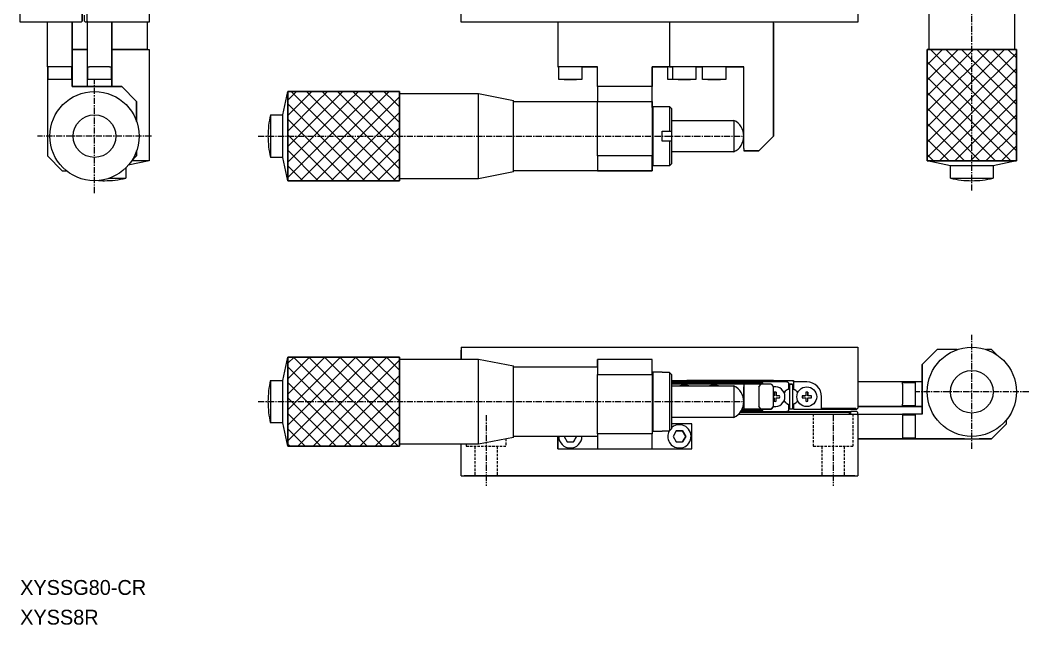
# Model space of a CAD drawing. Extents: x 934 to 1360, y 22 to 305.
# Drawn here: x 936.1 to 1139.6, y 22.3 to 144.3 of the extents above; entities that cross this region are included whole.
import ezdxf

# ---------------------------------------------------------------- set-up
doc = ezdxf.new("R2010")
doc.units = 0
doc.linetypes.add('CENTER', pattern=[2, 1.25, -0.25, 0.25, -0.25])
doc.linetypes.add('DASHED', pattern=[0.75, 0.5, -0.25])
doc.layers.get('0').update_dxf_attribs({"linetype": 'CONTINUOUS'})
for name, color, linetype in [('1', 7, 'CONTINUOUS'), ('2', 7, 'CONTINUOUS'), ('CENTER', 1, 'CENTER')]:
    doc.layers.add(name, color=color, linetype=linetype)

msp = doc.modelspace()

# ---------------------------------------------------------------- linework, layer by layer
at = {"color": 3, "linetype": 'CONTINUOUS'}
for p, q in [((1122.17, 138.4), (1119.07, 135.3)), ((1125.3, 138.4), (1119.07, 132.17)), ((1128.42, 138.4), (1119.07, 129.05)), ((1119.07, 138.4), (1137.07, 138.4)), ((1119.07, 115.9), (1119.07, 138.4)), ((1130.32, 127.8), (1119.72, 138.4)), ((1131.55, 138.4), (1120.95, 127.8)), ((1133.45, 127.8), (1122.85, 138.4)), ((1134.67, 138.4), (1124.07, 127.8)), ((1136.57, 127.8), (1125.97, 138.4)), ((1137.07, 130.42), (1129.1, 138.4)), ((1137.07, 133.55), (1132.22, 138.4)), ((1137.07, 136.67), (1135.35, 138.4)), ((1137.07, 138.4), (1137.07, 115.9)), ((1137.07, 137.67), (1127.2, 127.8)), ((1127.2, 127.8), (1119.07, 135.92)), ((1137.07, 134.55), (1130.32, 127.8)), ((1124.07, 127.8), (1119.07, 132.8)), ((1137.07, 131.42), (1133.45, 127.8)), ((991.8, 129.9), (990.07, 128.17)), ((990.07, 129.9), (1012.57, 129.9)), ((992.82, 127.8), (990.72, 129.9)), ((994.92, 129.9), (992.82, 127.8)), ((995.95, 127.8), (993.85, 129.9)), ((998.05, 129.9), (995.95, 127.8)), ((999.07, 127.8), (996.97, 129.9)), ((1001.17, 129.9), (999.07, 127.8)), ((1002.2, 127.8), (1000.1, 129.9)), ((1004.3, 129.9), (1002.2, 127.8)), ((1005.32, 127.8), (1003.22, 129.9)), ((1007.42, 129.9), (1005.32, 127.8)), ((1008.45, 127.8), (1006.35, 129.9)), ((1010.55, 129.9), (1008.45, 127.8)), ((1011.57, 127.8), (1009.47, 129.9)), ((1012.57, 128.8), (1011.57, 127.8)), ((1012.57, 129.9), (1012.57, 111.9)), ((1120.95, 127.8), (1119.07, 129.67)), ((1137.07, 128.3), (1136.57, 127.8)), ((992.82, 127.8), (990.07, 125.05)), ((995.95, 127.8), (990.07, 121.92)), ((999.07, 127.8), (990.07, 118.8)), ((1002.2, 127.8), (990.07, 115.67)), ((1005.32, 127.8), (990.07, 112.55)), ((1005.6, 111.9), (990.07, 127.42)), ((1008.45, 127.8), (992.55, 111.9)), ((1008.72, 111.9), (992.82, 127.8)), ((1011.57, 127.8), (995.67, 111.9)), ((1011.85, 111.9), (995.95, 127.8)), ((1012.57, 114.3), (999.07, 127.8)), ((1012.57, 117.42), (1002.2, 127.8)), ((1012.57, 120.55), (1005.32, 127.8)), ((1012.57, 123.67), (1008.45, 127.8)), ((1012.57, 126.8), (1011.57, 127.8)), ((1120.95, 127.8), (1119.07, 125.92)), ((1124.07, 127.8), (1119.07, 122.8)), ((1127.2, 127.8), (1119.07, 119.67)), ((1130.32, 127.8), (1119.07, 116.55)), ((1129.72, 115.9), (1119.07, 126.55)), ((1132.85, 115.9), (1120.95, 127.8)), ((1133.45, 127.8), (1121.55, 115.9)), ((1135.97, 115.9), (1124.07, 127.8)), ((1136.57, 127.8), (1124.67, 115.9)), ((1137.07, 117.92), (1127.2, 127.8)), ((1137.07, 121.05), (1130.32, 127.8)), ((1137.07, 124.17), (1133.45, 127.8)), ((1137.07, 127.3), (1136.57, 127.8)), ((1002.47, 111.9), (990.07, 124.3)), ((1012.57, 125.67), (998.8, 111.9)), ((1137.07, 125.17), (1127.8, 115.9)), ((1012.57, 122.55), (1001.92, 111.9)), ((1126.6, 115.9), (1119.07, 123.42)), ((999.35, 111.9), (990.07, 121.17)), ((990.07, 111.9), (990.07, 120.9)), ((1123.47, 115.9), (1119.07, 120.3)), ((1137.07, 122.05), (1130.92, 115.9)), ((996.22, 111.9), (990.07, 118.05)), ((1012.57, 119.42), (1005.05, 111.9)), ((1137.07, 118.92), (1134.05, 115.9)), ((1012.57, 116.3), (1008.17, 111.9)), ((1120.35, 115.9), (1119.07, 117.17)), ((993.1, 111.9), (990.07, 114.92)), ((1137.07, 115.9), (1128.07, 115.9)), ((1012.57, 113.17), (1011.3, 111.9)), ((1012.57, 111.9), (990.07, 111.9)), ((991.32, 76.3), (990.07, 75.05)), ((994.45, 76.3), (990.07, 71.92)), ((997.57, 76.3), (990.07, 68.8)), ((1000.7, 76.3), (990.07, 65.67)), ((1003.82, 76.3), (990.07, 62.55)), ((1006.95, 76.3), (990.07, 59.42)), ((990.07, 58.3), (990.07, 76.3)), ((990.07, 76.3), (1012.57, 76.3)), ((1009.2, 58.3), (991.2, 76.3)), ((1010.07, 76.3), (992.07, 58.3)), ((1012.32, 58.3), (994.32, 76.3)), ((1012.57, 75.67), (995.2, 58.3)), ((1012.57, 61.17), (997.45, 76.3)), ((1012.57, 64.3), (1000.57, 76.3)), ((1012.57, 67.42), (1003.7, 76.3)), ((1012.57, 70.55), (1006.82, 76.3)), ((1012.57, 73.67), (1009.95, 76.3)), ((1012.57, 76.3), (1012.57, 67.3)), ((1006.07, 58.3), (990.07, 74.3)), ((1012.57, 72.55), (998.32, 58.3)), ((1002.95, 58.3), (990.07, 71.17)), ((1012.57, 69.42), (1001.45, 58.3)), ((999.82, 58.3), (990.07, 68.05)), ((1012.57, 66.3), (1004.57, 58.3)), ((996.7, 58.3), (990.07, 64.92)), ((1012.57, 63.17), (1007.7, 58.3)), ((993.57, 58.3), (990.07, 61.8)), ((1012.57, 60.05), (1010.82, 58.3)), ((990.45, 58.3), (990.07, 58.67)), ((1012.57, 58.3), (990.07, 58.3))]:
    msp.add_line(p, q, dxfattribs=at)
at = {"color": 3, "linetype": 'DASHED'}
for p, q in [((1096.07, 64.8), (1096.07, 58.3)), ((1104.07, 64.8), (1104.07, 58.3)), ((1034.07, 59.8), (1034.07, 58.3)), ((1026.07, 58.7), (1026.07, 58.3)), ((1026.07, 58.3), (1034.07, 58.3)), ((1027.82, 58.3), (1027.82, 52.3)), ((1032.32, 58.3), (1032.32, 52.3)), ((1096.07, 58.3), (1104.07, 58.3)), ((1097.82, 58.3), (1097.82, 52.3)), ((1102.32, 58.3), (1102.32, 52.3))]:
    msp.add_line(p, q, dxfattribs=at)
at = {"layer": '1', "color": 7, "linetype": 'CONTINUOUS'}
for p, q in [((962.07, 223.9), (962.07, 143.9)), ((1025.07, 143.9), (1025.07, 223.9)), ((1105.07, 223.9), (1105.07, 143.9)), ((949.57, 144.2), (949.57, 164.9)), ((936.07, 143.9), (936.07, 159)), ((1119.47, 138.4), (1119.47, 154.4)), ((1136.67, 154.4), (1136.67, 138.4)), ((948.57, 151.2), (948.57, 144.2)), ((948.57, 144.2), (948.57, 151.2)), ((949.07, 144.1), (949.07, 145.3)), ((948.37, 143.9), (936.07, 143.9)), ((941.57, 134.9), (941.57, 143.9)), ((946.57, 143.9), (946.57, 134.9)), ((946.57, 134.9), (946.57, 143.9)), ((948.57, 144.1), (948.37, 143.9)), ((948.37, 143.9), (948.57, 144.1)), ((948.57, 144.2), (948.57, 144.1)), ((948.57, 144.1), (948.57, 144.2)), ((949.27, 143.9), (949.07, 144.1)), ((949.77, 143.9), (949.27, 143.9)), ((949.57, 144.1), (949.57, 144.2)), ((949.77, 143.9), (949.57, 144.1)), ((949.57, 143.9), (949.57, 134.9)), ((962.07, 143.9), (949.77, 143.9)), ((954.57, 134.9), (954.57, 143.9)), ((954.57, 143.9), (954.57, 134.9)), ((961.67, 144), (961.67, 138.4)), ((1105.07, 143.9), (1025.07, 143.9)), ((1044.57, 143.9), (1044.57, 134.9)), ((1067.07, 143.9), (1067.07, 134.9)), ((1088.07, 120.9), (1088.07, 143.9)), ((1088.07, 143.72), (1088.07, 120.9)), ((946.57, 138.4), (949.57, 138.4)), ((949.57, 138.4), (946.57, 138.4)), ((954.57, 138.4), (962.07, 138.4)), ((961.67, 138.4), (954.57, 138.4)), ((961.67, 138.4), (962.07, 138.4)), ((962.07, 138.4), (962.07, 115.9)), ((946.57, 134.9), (941.57, 134.9)), ((941.57, 134.9), (941.57, 116.9)), ((941.72, 132.3), (941.72, 134.9)), ((946.42, 134.9), (946.42, 132.3)), ((946.57, 134.9), (946.57, 130.9)), ((946.57, 130.9), (946.57, 134.9)), ((949.57, 134.9), (950.07, 134.9)), ((949.57, 134.9), (949.57, 130.9)), ((949.72, 132.3), (949.72, 134.9)), ((954.07, 134.9), (950.07, 134.9)), ((954.07, 134.9), (954.57, 134.9)), ((954.42, 134.9), (954.42, 132.3)), ((954.57, 134.9), (954.57, 130.9)), ((954.57, 130.9), (954.57, 134.9)), ((1052.57, 134.9), (1044.57, 134.9)), ((1044.57, 134.9), (1044.72, 134.9)), ((1044.72, 132.3), (1044.72, 134.9)), ((1049.42, 134.9), (1052.57, 134.9)), ((1049.42, 134.9), (1049.42, 132.3)), ((1052.57, 130.9), (1052.57, 134.9)), ((1063.57, 130.9), (1063.57, 134.9)), ((1063.57, 134.9), (1063.57, 130.9)), ((1067.07, 134.9), (1063.57, 134.9)), ((1063.57, 134.9), (1066.72, 134.9)), ((1066.72, 132.3), (1066.72, 134.9)), ((1067.57, 134.9), (1067.07, 134.9)), ((1067.07, 134.9), (1067.57, 134.9)), ((1082.07, 134.9), (1067.57, 134.9)), ((1067.57, 134.9), (1067.72, 134.9)), ((1067.72, 132.3), (1067.72, 134.9)), ((1072.42, 134.9), (1073.72, 134.9)), ((1072.42, 134.9), (1072.42, 132.3)), ((1073.72, 132.3), (1073.72, 134.9)), ((1078.42, 134.9), (1082.07, 134.9)), ((1078.42, 134.9), (1078.42, 132.3)), ((1082.07, 118.4), (1082.07, 134.9)), ((946.42, 132.3), (941.72, 132.3)), ((954.42, 132.3), (949.72, 132.3)), ((1047.07, 132.3), (1044.72, 132.3)), ((1049.42, 132.3), (1044.72, 132.3)), ((1046.44, 132.3), (1045.8, 132.3)), ((1045.8, 132.3), (1046.44, 132.3)), ((1047.71, 132.3), (1046.44, 132.3)), ((1046.44, 132.3), (1047.71, 132.3)), ((1049.42, 132.3), (1047.07, 132.3)), ((1048.34, 132.3), (1047.71, 132.3)), ((1047.71, 132.3), (1048.34, 132.3)), ((1067.72, 132.3), (1066.72, 132.3)), ((1067.72, 132.3), (1066.72, 132.3)), ((1070.07, 132.3), (1067.72, 132.3)), ((1072.42, 132.3), (1067.72, 132.3)), ((1069.44, 132.3), (1068.8, 132.3)), ((1068.8, 132.3), (1069.44, 132.3)), ((1070.71, 132.3), (1069.44, 132.3)), ((1069.44, 132.3), (1070.71, 132.3)), ((1072.42, 132.3), (1070.07, 132.3)), ((1071.34, 132.3), (1070.71, 132.3)), ((1070.71, 132.3), (1071.34, 132.3)), ((1076.07, 132.3), (1073.72, 132.3)), ((1078.42, 132.3), (1073.72, 132.3)), ((1075.44, 132.3), (1074.8, 132.3)), ((1074.8, 132.3), (1075.44, 132.3)), ((1076.71, 132.3), (1075.44, 132.3)), ((1075.44, 132.3), (1076.71, 132.3)), ((1078.42, 132.3), (1076.07, 132.3)), ((1077.34, 132.3), (1076.71, 132.3)), ((1076.71, 132.3), (1077.34, 132.3)), ((956.57, 130.9), (946.57, 130.9)), ((946.57, 130.9), (956.57, 130.9)), ((956.57, 130.9), (959.57, 127.9)), ((959.57, 127.9), (956.57, 130.9)), ((1063.57, 130.9), (1052.57, 130.9)), ((1052.57, 130.9), (1052.57, 127.9)), ((1063.57, 126.7), (1063.57, 130.9)), ((1063.57, 127.9), (1063.57, 130.9)), ((989.07, 125.2), (990.07, 129.9)), ((990.07, 120.9), (990.07, 129.9)), ((1012.57, 129.9), (1012.57, 129.5)), ((1012.57, 112.3), (1012.57, 129.5)), ((1012.57, 129.5), (1028.57, 129.5)), ((1028.57, 112.3), (1028.57, 129.5)), ((1028.57, 129.5), (1035.57, 128.1)), ((959.57, 123.86), (959.57, 127.9)), ((959.57, 127.9), (959.57, 123.86)), ((1035.57, 127.9), (1035.57, 128.1)), ((1035.57, 113.7), (1035.57, 128.1)), ((1035.57, 113.9), (1035.57, 127.9)), ((1035.57, 127.9), (1052.57, 127.9)), ((1052.57, 127.9), (1063.57, 127.9)), ((1052.57, 116.9), (1052.57, 127.9)), ((1063.57, 127.9), (1063.57, 116.9)), ((1063.57, 126.7), (1063.77, 126.9)), ((1063.77, 114.9), (1063.77, 126.9)), ((1063.77, 126.9), (1067.07, 126.9)), ((1067.07, 126.9), (1067.07, 121.9)), ((1067.07, 126.9), (1067.57, 126.4)), ((1067.57, 125.65), (1067.57, 126.4)), ((1067.57, 121.9), (1067.57, 126.4)), ((986.57, 125.2), (986.57, 116.6)), ((986.57, 125.2), (989.07, 125.2)), ((989.07, 120.9), (989.07, 125.2)), ((1067.57, 124.07), (1080.07, 124.07)), ((1080.07, 124.07), (1080.07, 120.9)), ((989.07, 116.6), (989.07, 120.9)), ((1065.57, 119.9), (1065.57, 121.9)), ((1065.57, 121.9), (1067.07, 121.9)), ((1067.07, 121.9), (1067.57, 121.9)), ((1067.57, 119.97), (1067.57, 121.89)), ((1080.07, 120.9), (1080.07, 117.72)), ((1085.57, 118.4), (1087.57, 120.4)), ((1087.57, 120.4), (1085.57, 118.4)), ((1088.07, 120.9), (1087.57, 120.4)), ((1087.57, 120.4), (1088.07, 120.9)), ((1067.07, 119.9), (1065.57, 119.9)), ((1067.07, 119.9), (1067.07, 114.9)), ((1067.57, 119.9), (1067.07, 119.9)), ((1067.57, 119.9), (1067.57, 119.97)), ((1067.57, 115.4), (1067.57, 119.9)), ((1082.07, 118.4), (1082.07, 117.9)), ((1085.57, 118.4), (1085.07, 117.9)), ((1085.07, 117.9), (1085.57, 118.4)), ((944.57, 113.9), (941.57, 116.9)), ((959.57, 116.9), (958.52, 115.85)), ((958.52, 115.85), (959.57, 116.9)), ((959.57, 116.9), (959.57, 117.94)), ((959.57, 117.94), (959.57, 116.9)), ((989.07, 116.6), (986.57, 116.6)), ((990.07, 111.9), (989.07, 116.6)), ((1063.57, 116.9), (1052.57, 116.9)), ((1052.57, 116.9), (1052.57, 113.9)), ((1063.57, 113.9), (1063.57, 116.9)), ((1080.07, 117.72), (1067.57, 117.72)), ((1067.57, 115.4), (1067.57, 116.15)), ((1082.07, 117.9), (1085.07, 117.9)), ((1085.07, 117.9), (1082.07, 117.9)), ((957.37, 114.47), (957.37, 112.4)), ((962.07, 115.9), (957.87, 115.01)), ((962.07, 115.9), (958.56, 115.9)), ((1063.57, 115.1), (1063.57, 113.9)), ((1063.77, 114.9), (1063.57, 115.1)), ((1067.07, 114.9), (1063.77, 114.9)), ((1067.57, 115.4), (1067.07, 114.9)), ((1128.07, 115.9), (1119.07, 115.9)), ((1123.77, 114.9), (1119.07, 115.9)), ((1128.07, 114.9), (1123.77, 114.9)), ((1123.77, 112.4), (1123.77, 114.9)), ((1132.37, 114.9), (1128.07, 114.9)), ((1137.07, 115.9), (1132.37, 114.9)), ((1132.37, 114.9), (1132.37, 112.4)), ((944.57, 113.9), (945.42, 113.9)), ((954.03, 112.4), (957.37, 112.4)), ((1012.57, 112.3), (1012.57, 111.9)), ((1028.57, 112.3), (1012.57, 112.3)), ((1035.57, 113.7), (1028.57, 112.3)), ((1035.57, 113.7), (1035.57, 113.9)), ((1052.57, 113.9), (1035.57, 113.9)), ((1052.57, 113.9), (1063.57, 113.9)), ((1063.57, 113.9), (1052.57, 113.9)), ((1123.77, 112.4), (1132.37, 112.4)), ((1025.07, 78.3), (1105.07, 78.3)), ((1025.07, 78.3), (1025.07, 75.9)), ((1025.07, 75.9), (1025.07, 77.7)), ((1105.07, 78.3), (1105.07, 66)), ((1118.07, 74.8), (1121.07, 77.8)), ((1125.11, 77.8), (1121.07, 77.8)), ((1132.07, 77.8), (1131.03, 77.8)), ((1132.07, 77.8), (1133.12, 76.75)), ((989.07, 71.6), (990.07, 76.3)), ((1012.57, 75.9), (1028.57, 75.9)), ((1028.57, 58.7), (1028.57, 75.9)), ((1028.57, 75.9), (1035.57, 74.5)), ((1052.57, 75.8), (1052.57, 72.8)), ((1052.57, 74.3), (1052.57, 75.8)), ((1063.57, 75.8), (1052.57, 75.8)), ((1063.57, 72.8), (1063.57, 75.8)), ((1035.57, 60.1), (1035.57, 74.5)), ((1035.57, 74.3), (1052.57, 74.3)), ((1063.57, 73.1), (1063.77, 73.3)), ((1063.77, 61.3), (1063.77, 73.3)), ((1063.77, 73.3), (1065.57, 73.3)), ((1065.57, 73.22), (1065.57, 73.3)), ((1118.07, 74.8), (1118.07, 64.8)), ((1118.07, 64.8), (1118.07, 74.8)), ((986.57, 71.6), (986.57, 63)), ((986.57, 71.6), (989.07, 71.6)), ((989.07, 63), (989.07, 71.6)), ((1052.57, 67.3), (1052.57, 72.8)), ((1052.57, 72.8), (1063.57, 72.8)), ((1063.57, 72.8), (1063.57, 60.8)), ((1067.07, 73.22), (1065.57, 73.22)), ((1067.07, 73.22), (1067.07, 61.38)), ((1067.57, 72.71), (1067.07, 73.22)), ((1067.57, 61.89), (1067.57, 72.71)), ((1067.57, 71.6), (1092.07, 71.6)), ((1067.57, 71.3), (1085.87, 71.3)), ((1088.07, 71.6), (1070.57, 71.6)), ((1070.57, 71.6), (1070.57, 71.3)), ((1085.87, 71.1), (1085.87, 71.3)), ((1090.77, 71.3), (1085.87, 71.3)), ((1090.77, 71.3), (1090.87, 71.3)), ((1090.87, 71.3), (1091.07, 71.1)), ((1092.07, 71.6), (1092.07, 71.3)), ((1092.07, 71.3), (1092.07, 71.6)), ((1094.77, 71.3), (1092.07, 71.3)), ((1092.07, 71.3), (1092.07, 69.84)), ((1092.07, 71.3), (1092.07, 69.84)), ((1094.77, 71.3), (1092.07, 71.3)), ((1114.07, 71.3), (1105.07, 71.3)), ((1114.07, 70.8), (1114.07, 71.3)), ((1118.07, 71.3), (1114.07, 71.3)), ((1085.87, 71.1), (1067.57, 71.1)), ((1082.07, 70.8), (1067.57, 70.8)), ((1067.57, 70.47), (1080.07, 70.47)), ((1080.07, 70.47), (1080.07, 64.12)), ((1082.07, 70.8), (1082.07, 67.3)), ((1082.07, 70.8), (1082.07, 70.3)), ((1085.57, 70.8), (1082.07, 70.8)), ((1082.07, 66.3), (1082.07, 70.3)), ((1085.07, 70.3), (1085.57, 70.8)), ((1085.07, 70.3), (1085.07, 66.3)), ((1087.57, 70.8), (1085.57, 70.8)), ((1085.87, 71.1), (1085.87, 70.8)), ((1087.57, 70.8), (1088.07, 70.3)), ((1088.07, 66.3), (1088.07, 70.3)), ((1088.17, 69.23), (1088.17, 68.5)), ((1088.57, 68.5), (1088.57, 69.23)), ((1088.57, 69.23), (1088.57, 68.69)), ((1091.07, 69.84), (1090.78, 69.67)), ((1090.78, 69.67), (1091.07, 69.84)), ((1091.07, 71.1), (1091.07, 69.84)), ((1091.27, 70.8), (1091.27, 69.86)), ((1091.27, 70.8), (1091.27, 65.8)), ((1091.27, 70.8), (1091.87, 70.8)), ((1091.87, 70.8), (1091.27, 70.8)), ((1091.27, 69.95), (1091.27, 68.3)), ((1091.27, 69.95), (1091.27, 69.86)), ((1091.27, 69.95), (1091.27, 69.86)), ((1091.27, 69.95), (1091.27, 69.86)), ((1091.27, 69.95), (1091.27, 69.86)), ((1091.27, 69.95), (1091.27, 69.86)), ((1091.27, 69.95), (1091.27, 69.86)), ((1091.27, 69.95), (1091.27, 69.86)), ((1091.27, 69.95), (1091.27, 69.86)), ((1091.27, 69.95), (1091.27, 69.86)), ((1091.27, 69.95), (1091.27, 69.86)), ((1091.27, 69.95), (1091.27, 69.86)), ((1091.27, 69.95), (1091.27, 69.86)), ((1091.27, 69.95), (1091.27, 69.86)), ((1091.87, 70.8), (1091.87, 65.8)), ((1092.07, 69.84), (1092.37, 69.67)), ((1092.07, 69.84), (1092.37, 69.67)), ((1094.57, 69.23), (1094.57, 68.5)), ((1094.97, 68.5), (1094.97, 69.23)), ((1094.97, 69.23), (1094.97, 68.69)), ((1114.07, 71.15), (1116.67, 71.15)), ((1114.07, 70.8), (1114.07, 66.8)), ((1116.67, 71.15), (1116.67, 68.8)), ((1012.57, 67.3), (1012.57, 58.3)), ((1052.57, 60.8), (1052.57, 67.3)), ((1082.07, 67.3), (1082.07, 65.8)), ((1088.17, 68.5), (1088.07, 68.5)), ((1088.07, 68.5), (1088.17, 68.5)), ((1088.07, 68.1), (1088.17, 68.1)), ((1088.17, 68.1), (1088.17, 67.37)), ((1089.3, 68.5), (1088.57, 68.5)), ((1088.57, 68.1), (1089.3, 68.1)), ((1088.57, 67.37), (1088.57, 68.1)), ((1088.57, 67.37), (1088.57, 67.91)), ((1089.3, 68.5), (1088.76, 68.5)), ((1091.27, 68.3), (1091.27, 66.65)), ((1094.57, 68.5), (1093.84, 68.5)), ((1093.84, 68.5), (1094.39, 68.5)), ((1093.84, 68.1), (1094.57, 68.1)), ((1094.57, 68.1), (1094.57, 67.37)), ((1095.7, 68.5), (1094.97, 68.5)), ((1094.97, 68.1), (1095.7, 68.1)), ((1094.97, 67.37), (1094.97, 68.1)), ((1094.97, 67.37), (1094.97, 67.91)), ((1095.7, 68.5), (1095.16, 68.5)), ((1097.77, 66), (1097.77, 68.3)), ((1097.77, 65.8), (1097.77, 68.3)), ((1116.67, 68.8), (1116.67, 66.45)), ((1085.87, 65.3), (1081.45, 65.3)), ((1081.58, 65.5), (1085.87, 65.5)), ((1081.74, 65.8), (1082.07, 65.8)), ((1085.87, 65.8), (1081.74, 65.8)), ((1082.07, 66.3), (1082.07, 65.8)), ((1082.07, 65.8), (1085.57, 65.8)), ((1085.57, 65.8), (1085.07, 66.3)), ((1085.57, 65.8), (1087.57, 65.8)), ((1085.87, 65.8), (1085.87, 65.5)), ((1087.57, 65.8), (1085.87, 65.8)), ((1085.87, 65.3), (1085.87, 65.5)), ((1085.87, 65.3), (1090.77, 65.3)), ((1085.87, 65.3), (1103.57, 65.3)), ((1088.07, 66.3), (1087.57, 65.8)), ((1087.57, 65.8), (1088.07, 66.3)), ((1090.87, 65.3), (1090.77, 65.3)), ((1090.78, 66.92), (1091.07, 66.76)), ((1091.07, 65.5), (1090.87, 65.3)), ((1091.07, 65.5), (1090.87, 65.3)), ((1091.07, 66.76), (1091.07, 65.5)), ((1091.27, 66.74), (1091.27, 66.65)), ((1091.27, 66.74), (1091.27, 66.65)), ((1091.27, 66.74), (1091.27, 66.65)), ((1091.27, 66.74), (1091.27, 66.65)), ((1091.27, 66.74), (1091.27, 66.65)), ((1091.27, 66.74), (1091.27, 66.65)), ((1091.27, 66.74), (1091.27, 66.65)), ((1091.27, 66.74), (1091.27, 66.65)), ((1091.27, 66.74), (1091.27, 66.65)), ((1091.27, 66.74), (1091.27, 66.65)), ((1091.27, 66.74), (1091.27, 66.65)), ((1091.27, 66.74), (1091.27, 66.65)), ((1091.27, 66.74), (1091.27, 66.65)), ((1091.27, 66.74), (1091.27, 66.65)), ((1091.27, 66.74), (1091.27, 66.65)), ((1091.27, 66.74), (1091.27, 65.8)), ((1091.27, 66.74), (1091.27, 66.65)), ((1091.27, 66.74), (1091.27, 66.65)), ((1091.27, 66.74), (1091.27, 66.65)), ((1091.27, 66.74), (1091.27, 66.65)), ((1091.27, 66.74), (1091.27, 66.65)), ((1091.27, 66.74), (1091.27, 66.65)), ((1091.27, 66.74), (1091.27, 66.65)), ((1091.27, 66.74), (1091.27, 66.65)), ((1091.27, 66.74), (1091.27, 66.65)), ((1091.27, 66.74), (1091.27, 66.65)), ((1091.27, 66.74), (1091.27, 66.65)), ((1091.27, 66.74), (1091.27, 66.65)), ((1091.27, 66.74), (1091.27, 66.65)), ((1091.27, 66.74), (1091.27, 66.65)), ((1091.27, 66.74), (1091.27, 66.65)), ((1091.27, 66.74), (1091.27, 66.65)), ((1091.87, 65.8), (1091.27, 65.8)), ((1092.37, 66.92), (1092.07, 66.76)), ((1092.07, 66.76), (1092.07, 65.8)), ((1092.07, 66.76), (1092.07, 65.8)), ((1092.07, 65.8), (1097.77, 65.8)), ((1092.07, 65.8), (1097.77, 65.8)), ((1097.77, 66), (1104.57, 66)), ((1097.77, 66), (1097.77, 65.8)), ((1104.77, 65.8), (1097.77, 65.8)), ((1097.77, 65.8), (1104.77, 65.8)), ((1103.37, 65.1), (1103.57, 65.3)), ((1103.57, 65.3), (1103.67, 65.3)), ((1103.67, 64.8), (1103.67, 65.3)), ((1104.87, 65.3), (1103.67, 65.3)), ((1104.77, 65.8), (1104.57, 66)), ((1104.87, 65.8), (1104.77, 65.8)), ((1104.77, 65.8), (1104.87, 65.8)), ((1105.07, 66), (1104.87, 65.8)), ((1104.87, 65.8), (1105.07, 66)), ((1104.87, 65.3), (1105.07, 65.1)), ((1105.07, 66.3), (1114.07, 66.3)), ((1114.07, 66.3), (1105.07, 66.3)), ((1114.07, 66.3), (1114.07, 66.8)), ((1116.67, 66.45), (1114.07, 66.45)), ((1118.07, 66.3), (1114.07, 66.3)), ((1114.07, 66.3), (1118.07, 66.3)), ((1080.07, 64.12), (1067.57, 64.12)), ((1081.03, 64.8), (1104.77, 64.8)), ((1103.37, 65.1), (1081.3, 65.1)), ((1103.37, 64.8), (1103.37, 65.1)), ((1104.77, 64.8), (1104.87, 64.8)), ((1104.87, 64.8), (1105.07, 64.6)), ((1105.07, 64.6), (1105.07, 65.1)), ((1105.07, 64.8), (1114.07, 64.8)), ((1105.07, 64.6), (1105.07, 52.3)), ((1114.07, 64.8), (1114.07, 59.8)), ((1118.07, 64.8), (1114.07, 64.8)), ((1114.07, 64.65), (1116.67, 64.65)), ((1116.67, 64.65), (1116.67, 62.3)), ((1135.07, 62.8), (1135.07, 63.64)), ((989.07, 63), (986.57, 63)), ((990.07, 58.3), (989.07, 63)), ((1063.77, 61.3), (1063.57, 61.5)), ((1065.57, 61.3), (1063.77, 61.3)), ((1065.57, 61.3), (1065.57, 61.38)), ((1065.57, 61.38), (1067.07, 61.38)), ((1067.07, 61.38), (1067.57, 61.89)), ((1071.57, 62.8), (1067.57, 62.8)), ((1068.44, 61.4), (1067.8, 60.3)), ((1069.71, 61.4), (1068.44, 61.4)), ((1068.44, 61.4), (1069.71, 61.4)), ((1070.34, 60.3), (1069.71, 61.4)), ((1069.71, 61.4), (1070.34, 60.3)), ((1071.57, 57.8), (1071.57, 62.8)), ((1116.67, 62.3), (1116.67, 59.95)), ((1135.07, 62.8), (1132.07, 59.8)), ((1132.07, 59.8), (1135.07, 62.8)), ((1035.57, 60.1), (1028.57, 58.7)), ((1052.57, 60.3), (1035.57, 60.3)), ((1044.57, 60.3), (1044.57, 57.8)), ((1044.57, 57.8), (1044.57, 60.3)), ((1045.8, 60.3), (1046.44, 59.2)), ((1046.44, 59.2), (1047.71, 59.2)), ((1047.71, 59.2), (1048.34, 60.3)), ((1048.34, 60.3), (1047.71, 59.2)), ((1052.57, 60.8), (1052.57, 57.8)), ((1063.57, 60.8), (1052.57, 60.8)), ((1052.57, 60.3), (1052.57, 57.8)), ((1063.57, 57.8), (1063.57, 60.8)), ((1067.8, 60.3), (1068.44, 59.2)), ((1068.44, 59.2), (1069.71, 59.2)), ((1069.71, 59.2), (1070.34, 60.3)), ((1070.34, 60.3), (1069.71, 59.2)), ((1114.07, 59.8), (1105.07, 59.8)), ((1105.07, 59.8), (1114.07, 59.8)), ((1116.67, 59.95), (1114.07, 59.95)), ((1126.57, 59.8), (1114.07, 59.8)), ((1114.07, 59.8), (1132.07, 59.8)), ((1132.07, 59.8), (1129.57, 59.8)), ((1028.57, 58.7), (1012.57, 58.7)), ((1025.07, 52.3), (1025.07, 58.7)), ((1044.57, 57.8), (1052.57, 57.8)), ((1044.57, 57.8), (1056.57, 57.8)), ((1052.57, 57.8), (1063.57, 57.8)), ((1059.57, 57.8), (1063.57, 57.8)), ((1063.57, 57.8), (1065.27, 57.8)), ((1063.57, 57.8), (1071.57, 57.8)), ((1067.87, 57.8), (1071.27, 57.8)), ((1025.07, 52.3), (1105.07, 52.3)), ((1104.47, 52.3), (1025.67, 52.3))]:
    msp.add_line(p, q, dxfattribs=at)
for centre, radius in [((951.07, 120.9), 9), ((951.07, 120.9), 4.3), ((1128.07, 69.3), 9), ((1128.07, 69.3), 4.3), ((1094.77, 68.3), 2)]:
    msp.add_circle(centre, radius, dxfattribs=at)
for centre, radius, start, end in [((1004.81, 120.9), 18.74, 166.735, 180), ((1078.55, 120.9), 3.52, 0, 64.4154), ((1004.81, 120.9), 18.74, 180, 193.265), ((1078.55, 120.9), 3.52, 295.5846, 0), ((953.07, 130.64), 18.74, 266.385, 270), ((953.07, 130.64), 18.74, 270, 283.265), ((1128.07, 130.64), 18.74, 256.735, 270), ((1128.07, 130.64), 18.74, 270, 283.265), ((1004.81, 67.3), 18.74, 166.735, 180), ((1094.77, 68.3), 3, 0, 90), ((1070.07, 68.3), 2.35, 67.7487, 112.2513), ((1076.07, 68.3), 2.35, 67.7487, 112.2513), ((1078.55, 67.3), 3.52, 0, 64.4154), ((1088.37, 68.3), 2, 0, 98.6269), ((1088.37, 68.3), 0.95, 77.8468, 102.1532), ((1091.69, 68.18), 1.75, 135, 148.1185), ((1091.57, 68.3), 1.59, 135.0002, 149.5667), ((1091.57, 68.3), 1.59, 120.2608, 135), ((1091.57, 68.3), 1.59, 120, 120.2608), ((1091.57, 68.3), 1.59, 100.8931, 120), ((1091.57, 68.3), 1.59, 60, 79.1069), ((1091.57, 68.3), 1.59, 45, 60), ((1091.46, 68.18), 1.75, 31.8815, 45), ((1091.57, 68.3), 1.59, 30.4332, 45), ((1094.77, 68.3), 0.95, 77.8468, 102.1532), ((1004.81, 67.3), 18.74, 180, 193.265), ((1078.55, 67.3), 3.52, 295.5846, 0), ((1088.37, 68.3), 2, 261.3731, 0), ((1088.37, 68.3), 0.95, 257.8468, 282.1532), ((1088.37, 68.3), 0.95, 347.8468, 12.1532), ((1091.57, 68.3), 1.59, 210.4333, 224.9998), ((1091.69, 68.41), 1.75, 211.8815, 225), ((1091.57, 68.3), 1.59, 225, 239.7392), ((1091.57, 68.3), 1.59, 300, 315), ((1091.57, 68.3), 1.59, 314.9998, 329.5668), ((1091.46, 68.41), 1.75, 315, 328.1185), ((1094.77, 68.3), 0.95, 167.8468, 192.1532), ((1094.77, 68.3), 0.95, 257.8468, 282.1532), ((1094.77, 68.3), 0.95, 347.8468, 12.1532), ((1091.57, 68.3), 1.59, 239.7392, 240), ((1091.57, 68.3), 1.59, 240, 259.1069), ((1091.57, 68.3), 1.59, 280.8931, 300), ((1069.07, 60.3), 2.35, 152.5327, 270), ((1069.07, 60.3), 2.35, 270, 129.665), ((1047.07, 60.3), 2.35, 180, 270), ((1047.07, 60.3), 2.35, 270, 0)]:
    msp.add_arc(centre, radius, start, end, dxfattribs=at)
at = {"layer": '2', "color": 7, "linetype": 'CONTINUOUS'}
for p, q in [((1119.07, 138.4), (1119.07, 115.9)), ((1137.07, 138.4), (1119.07, 138.4)), ((1137.07, 115.9), (1137.07, 138.4)), ((990.07, 129.9), (990.07, 111.9)), ((1012.57, 129.9), (990.07, 129.9)), ((1012.57, 111.9), (1012.57, 129.9)), ((1119.07, 115.9), (1137.07, 115.9)), ((990.07, 111.9), (1012.57, 111.9)), ((990.07, 76.3), (990.07, 58.3)), ((1012.57, 76.3), (990.07, 76.3)), ((1012.57, 58.3), (1012.57, 76.3)), ((990.07, 58.3), (1012.57, 58.3))]:
    msp.add_line(p, q, dxfattribs=at)
at = {"layer": 'CENTER', "color": 1, "linetype": 'CENTER'}
for p, q in [((1128.07, 109.9), (1128.07, 207.9)), ((951.07, 109.4), (951.07, 132.4)), ((962.57, 120.9), (939.57, 120.9)), ((984.07, 120.9), (1082.07, 120.9)), ((1128.07, 57.8), (1128.07, 80.8)), ((1139.57, 69.3), (1116.57, 69.3)), ((984.07, 67.3), (1082.07, 67.3)), ((1030.07, 64.6), (1030.07, 50.3)), ((1100.07, 64.6), (1100.07, 50.3))]:
    msp.add_line(p, q, dxfattribs=at)

# ---------------------------------------------------------------- texts
at = {"color": 7, "linetype": 'CONTINUOUS'}
for s, p in [('XYSSG80-CR', (936.07, 28.3)), ('XYSS8R', (936.07, 22.3))]:
    msp.add_text(s, height=3, dxfattribs=at).set_placement(p)

doc.saveas('drawing.dxf')
